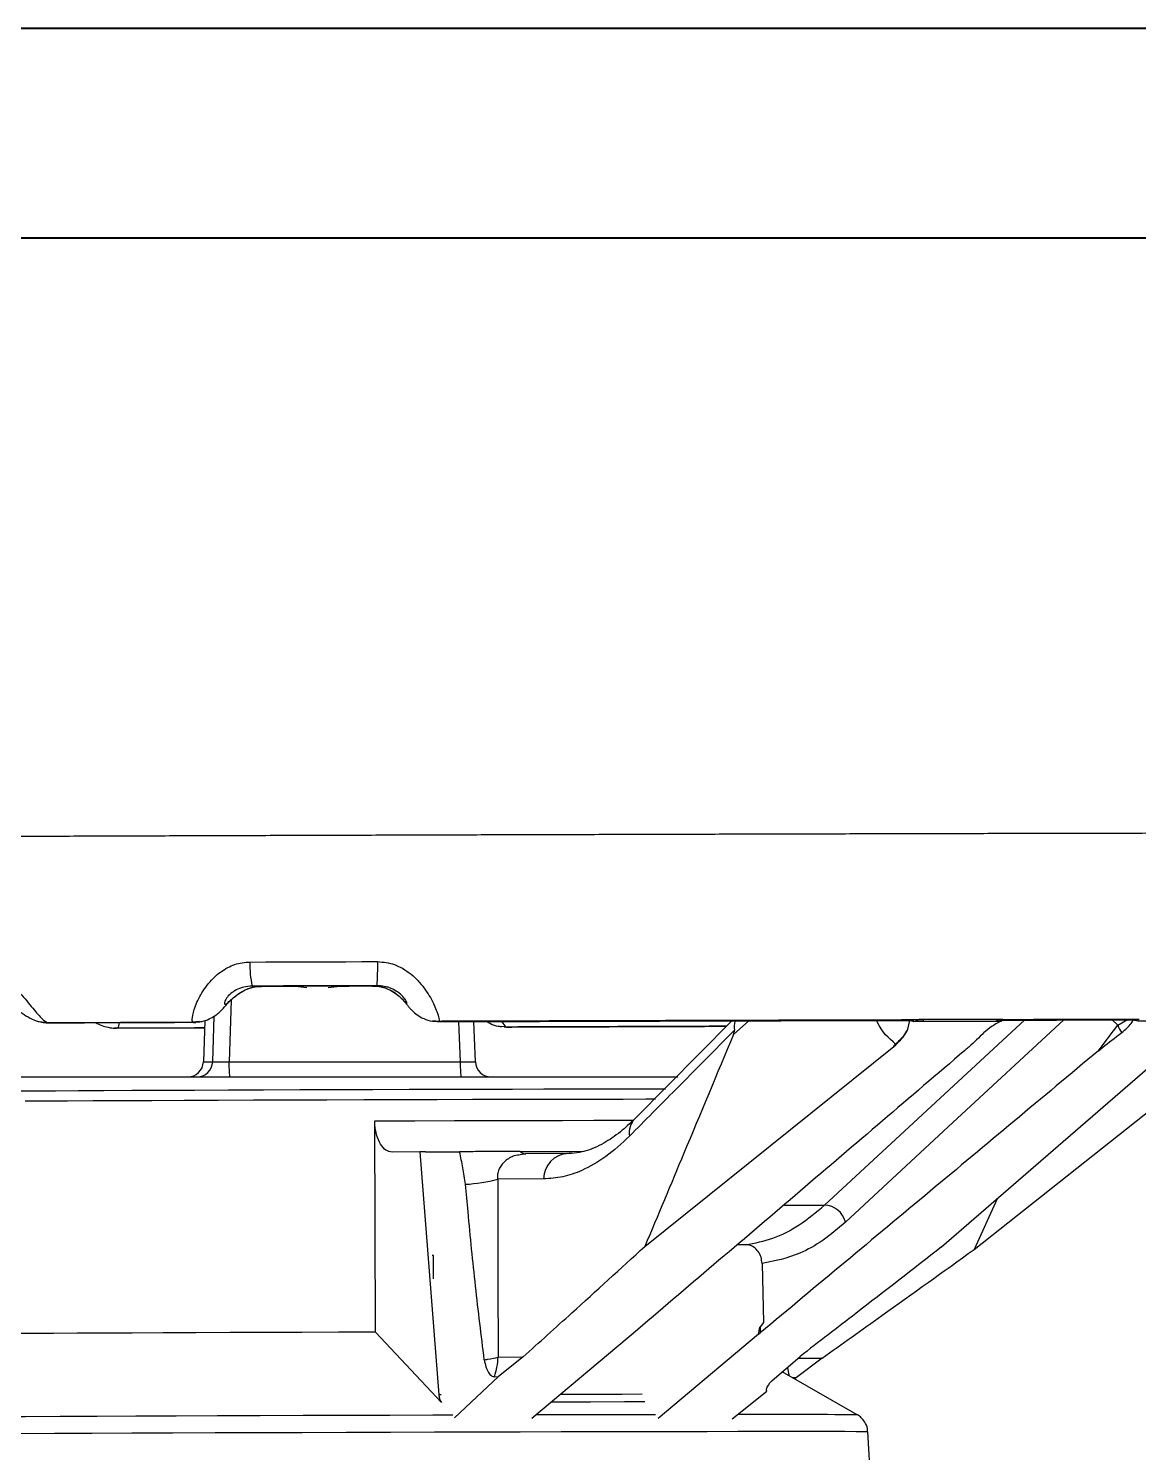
# Model space of a CAD drawing. Header units: millimetres. Extents: x 2320 to 4000, y 933 to 2121.
# Drawn here: x 3457.6 to 3563.6, y 1985.6 to 2121.5 of the extents above; entities that cross this region are included whole.
import ezdxf

# ---------------------------------------------------------------- set-up
doc = ezdxf.new("R2010")
doc.units = ezdxf.units.MM
doc.layers.add('粗实线', color=7, linetype='Continuous', lineweight=40)

msp = doc.modelspace()

# ---------------------------------------------------------------- linework, layer by layer
at = {"color": 7, "linetype": 'Continuous', "lineweight": 25}
for p, q in [((3478.986, 2030.076), (3479.865, 2030.06)), ((3483.095, 2030.067), (3484.186, 2029.941)), ((3486.24, 2029.948), (3487.33, 2030.081)), ((3490.476, 2030.094), (3490.903, 2030.114)), ((3476.964, 2028.738), (3476.767, 2022.856)), ((3459.493, 2026.584), (3458.88, 2026.635)), ((3473.309, 2026.634), (3459.493, 2026.584)), ((3459.535, 2026.573), (3459.664, 2026.563)), ((3473.372, 2026.609), (3459.664, 2026.563)), ((3473.94, 2026.687), (3473.309, 2026.634)), ((3473.372, 2026.609), (3473.322, 2026.622)), ((3473.372, 2026.609), (3473.586, 2026.617)), ((3474.463, 2026.802), (3474.32, 2022.854)), ((3474.465, 2026.802), (3474.321, 2022.856)), ((3475.209, 2022.856), (3475.355, 2027.217)), ((3496.815, 2026.713), (3496.206, 2026.758)), ((3496.811, 2026.701), (3496.79, 2026.684)), ((3498.848, 2022.856), (3498.709, 2026.689)), ((3500.287, 2022.854), (3500.148, 2026.694)), ((3524.75, 2026.763), (3515.502, 2017.423)), ((3526.378, 2026.768), (3524.913, 2025.456)), ((3533.607, 2009.177), (3552.721, 2026.871)), ((3541.549, 2025.97), (3541.748, 2026.807)), ((3541.804, 2026.809), (3541.767, 2026.808)), ((3541.767, 2026.808), (3541.801, 2026.797)), ((3541.801, 2026.799), (3541.803, 2026.81)), ((3541.801, 2026.798), (3542.13, 2026.713)), ((3542.13, 2026.713), (3542.105, 2026.833)), ((3550.21, 2026.903), (3542.989, 2026.886)), ((3542.989, 2026.886), (3543.042, 2026.744)), ((3543.042, 2026.744), (3549.983, 2026.766)), ((3549.983, 2026.766), (3550.21, 2026.903)), ((3550.674, 2026.854), (3550.482, 2026.735)), ((3561.59, 2026.335), (3561.022, 2026.89)), ((3561.59, 2026.335), (3562.512, 2026.885)), ((3563.495, 2026.767), (3563.507, 2026.884)), ((3563.495, 2026.767), (3571.074, 2026.783)), ((3465.727, 2026.089), (3465.901, 2026.074)), ((3465.844, 2026.061), (3466.041, 2026.057)), ((3466.036, 2026.056), (3465.844, 2026.061)), ((3466.006, 2026.083), (3466.014, 2026.083)), ((3466.036, 2026.056), (3474.437, 2026.08)), ((3502.698, 2026.242), (3503.308, 2026.196)), ((3503.251, 2026.17), (3503.025, 2026.176)), ((3503.025, 2026.176), (3503.247, 2026.17)), ((3541.543, 2025.958), (3541.547, 2025.969)), ((3516.456, 2005.226), (3540.207, 2024.318)), ((3540.207, 2024.318), (3540.383, 2024.544)), ((3540.207, 2024.319), (3540.407, 2024.479)), ((3544.784, 2005.18), (3566.789, 2024.257)), ((3547.878, 2004.936), (3571.784, 2023.865)), ((3474.321, 2022.856), (3475.209, 2022.856)), ((3476.767, 2022.856), (3498.848, 2022.856)), ((3454.304, 2021.409), (3519.589, 2021.409)), ((3490.74, 1997.053), (3490.676, 2017.217)), ((3494.989, 2014.245), (3492.332, 2014.228)), ((3495.512, 2014.246), (3494.989, 2014.245)), ((3494.989, 2014.245), (3496.793, 1991.074)), ((3495.512, 2014.246), (3498.772, 2014.27)), ((3509.1, 2014.094), (3505.08, 2014.065)), ((3505.092, 2014.065), (3504.556, 2013.973)), ((3506.787, 2011.671), (3502.417, 2011.64)), ((3550.072, 2009.764), (3547.878, 2004.936)), ((3526.099, 2005.392), (3525.273, 2005.391)), ((3496.283, 2004.37), (3496.147, 2004.369)), ((3496.29, 2002.135), (3496.283, 2004.37)), ((3527.641, 2003.595), (3527.78, 1997.984)), ((3527.78, 1997.984), (3527.459, 1997.55)), ((3497.054, 1990.349), (3490.74, 1997.053)), ((3505.681, 1988.843), (3515.769, 1997.302)), ((3515.769, 1997.302), (3515.783, 1997.302)), ((3527.317, 1996.866), (3517.712, 1988.798)), ((3527.317, 1996.866), (3527.463, 1996.979)), ((3502.449, 1994.664), (3504.836, 1994.681)), ((3504.836, 1994.681), (3502.483, 1992.805)), ((3528.572, 1992.42), (3531.278, 1994.737)), ((3533.368, 1994.571), (3530.939, 1992.711)), ((3531.082, 1994.57), (3533.368, 1994.571)), ((3502.483, 1992.805), (3498.294, 1988.867)), ((3502.105, 1992.798), (3502.483, 1992.805)), ((3536.735, 1989.158), (3529.563, 1993.269)), ((3530.542, 1992.708), (3530.939, 1992.711)), ((3530.939, 1992.711), (3530.756, 1992.585)), ((3497, 1991.074), (3496.793, 1991.074)), ((3524.787, 1988.767), (3528.087, 1991.424)), ((3538.01, 1982.627), (3537.737, 1987.534))]:
    msp.add_line(p, q, dxfattribs=at)
at = {"color": 7, "linetype": 'Continuous', "lineweight": 25, "flags": 128}
for points in [[(3478.769, 2032.375), (3480.29, 2032.38), (3481.812, 2032.385), (3483.335, 2032.39), (3484.859, 2032.394), (3486.382, 2032.399), (3487.906, 2032.404), (3489.43, 2032.409), (3490.954, 2032.414)], [(3490.903, 2030.114), (3489.412, 2030.11), (3487.922, 2030.105), (3486.432, 2030.1), (3484.941, 2030.096), (3483.452, 2030.091), (3481.962, 2030.086), (3480.474, 2030.081), (3478.986, 2030.076)], [(3487.33, 2030.081), (3486.8, 2030.079), (3486.271, 2030.077), (3485.741, 2030.076), (3485.212, 2030.074), (3484.683, 2030.072), (3484.153, 2030.071), (3483.624, 2030.069), (3483.095, 2030.067)], [(3556.433, 2026.842), (3545.861, 2017.048), (3535.605, 2007.552)], [(3559.739, 2023.899), (3560.775, 2025.263), (3561.59, 2026.335)], [(3456.759, 2020.071), (3458.322, 2020.081), (3460.198, 2020.093), (3462.367, 2020.105), (3464.807, 2020.117), (3467.492, 2020.13), (3470.392, 2020.143), (3473.478, 2020.155), (3476.716, 2020.168), (3480.072, 2020.18), (3483.512, 2020.192), (3486.997, 2020.204), (3490.492, 2020.215), (3493.959, 2020.225), (3497.361, 2020.234), (3500.663, 2020.242), (3503.829, 2020.249), (3506.826, 2020.256), (3509.622, 2020.26), (3512.188, 2020.264), (3514.495, 2020.266), (3516.521, 2020.267), (3518.243, 2020.267), (3518.437, 2020.267)], [(3517.479, 2019.271), (3516.564, 2019.271), (3514.396, 2019.269), (3511.957, 2019.266), (3509.27, 2019.262), (3506.364, 2019.257), (3503.268, 2019.25), (3500.014, 2019.243), (3496.636, 2019.234), (3493.167, 2019.224), (3489.645, 2019.214), (3486.104, 2019.203), (3482.581, 2019.191), (3479.113, 2019.179), (3475.735, 2019.166), (3472.481, 2019.153), (3469.385, 2019.14), (3466.479, 2019.128), (3463.792, 2019.115), (3461.353, 2019.102), (3459.185, 2019.09), (3457.312, 2019.079)], [(3490.676, 2017.217), (3494.515, 2017.228), (3498.272, 2017.238), (3501.901, 2017.247), (3505.358, 2017.255), (3508.6, 2017.261), (3511.588, 2017.266), (3514.285, 2017.269), (3515.354, 2017.27)], [(3504.543, 2014.292), (3507.062, 2014.299), (3509.535, 2014.305), (3510.664, 2014.307)], [(3502.417, 2011.64), (3502.435, 2002.133), (3502.449, 1994.664)], [(3529.774, 2009.169), (3530.387, 2009.171), (3531.47, 2009.173), (3532.543, 2009.175), (3533.607, 2009.177)], [(3490.74, 1997.053), (3487.226, 1997.042), (3483.72, 1997.03), (3480.256, 1997.018), (3476.87, 1997.006), (3473.596, 1996.993), (3470.467, 1996.98), (3467.515, 1996.968), (3464.77, 1996.955), (3462.259, 1996.942), (3460.007, 1996.93), (3458.039, 1996.918), (3456.372, 1996.907)], [(3527.459, 1997.55), (3527.461, 1997.231), (3527.463, 1996.979)], [(3516.205, 1991.118), (3514.261, 1991.115), (3511.036, 1991.109), (3508.433, 1991.103)], [(3516.445, 1990.393), (3514.508, 1990.39), (3511.283, 1990.383), (3507.903, 1990.376), (3507.576, 1990.375)], [(3487.969, 1989.096), (3483.834, 1989.083), (3479.728, 1989.069), (3475.681, 1989.055), (3471.724, 1989.04), (3467.883, 1989.025), (3464.187, 1989.01), (3460.662, 1988.995), (3457.334, 1988.98), (3454.227, 1988.965), (3451.363, 1988.95), (3448.762, 1988.936), (3446.444, 1988.922), (3444.426, 1988.909), (3442.721, 1988.896), (3441.342, 1988.885), (3440.299, 1988.874), (3439.599, 1988.864), (3439.248, 1988.855), (3439.204, 1988.851)], [(3498.139, 1989.126), (3496.211, 1989.121), (3492.105, 1989.109), (3487.969, 1989.096)], [(3517.483, 1989.17), (3515.277, 1989.167), (3511.752, 1989.16), (3508.056, 1989.151), (3506.083, 1989.147)], [(3487.974, 1987.471), (3483.754, 1987.457), (3479.564, 1987.443), (3475.435, 1987.428), (3471.396, 1987.413), (3467.477, 1987.398), (3463.705, 1987.383), (3460.109, 1987.367), (3456.713, 1987.352), (3453.542, 1987.336), (3450.619, 1987.321), (3447.965, 1987.307), (3445.6, 1987.293), (3443.54, 1987.28), (3441.8, 1987.267), (3440.393, 1987.255), (3439.329, 1987.244), (3438.615, 1987.234), (3438.257, 1987.225), (3438.212, 1987.221)], [(3537.737, 1987.534), (3537.692, 1987.538), (3537.334, 1987.545), (3536.62, 1987.55), (3535.556, 1987.554), (3534.149, 1987.557), (3532.409, 1987.559), (3530.349, 1987.56), (3527.983, 1987.559), (3525.33, 1987.557), (3522.407, 1987.553), (3519.236, 1987.548), (3515.84, 1987.542), (3512.243, 1987.535), (3508.472, 1987.527), (3504.552, 1987.518), (3500.513, 1987.507), (3496.384, 1987.496), (3492.195, 1987.484), (3487.974, 1987.471)]]:
    msp.add_lwpolyline(points, dxfattribs=at)
at = {"color": 7, "linetype": 'Continuous', "lineweight": 25}
for centre, radius, start, end in [((3486.688, 2031.963), 7.93, 177.02167, 193.76212), ((3463.273, 2031.883), 27.687, 356.33674, 1.09761), ((3563.555, 2027.021), 2.081, 199.23424, 221.42629), ((3542.102, 2025.136), 1.818, 199.01616, 201.19514), ((3472.823, 2022.908), 1.499, 270.02192, 358.02403), ((3473.71, 2022.908), 1.499, 270.02192, 358.02403), ((3485.739, 2022.503), 8.979, 177.74692, 187.00238), ((3507.82, 2022.503), 8.979, 177.74692, 187.00238), ((3501.785, 2022.908), 1.499, 181.97597, 269.97808), ((3516.915, 2016.084), 1.947, 136.56248, 189.56624), ((3505.119, 2014.908), 0.843, 226.86589, 268.18489), ((3509.23, 2011.653), 2.444, 92.80933, 179.5764), ((3498.417, 2027.272), 16.136, 273.24429, 284.35077), ((3533.534, 2007.046), 2.132, 13.71892, 88.03109), ((3495.194, 1995.036), 7.264, 342.05576, 357.06186), ((3537.849, 1994.962), 7.896, 189.04813, 195.2397), ((3672.766, 1580.39), 416.745, 101.22027, 111.15509), ((3529.352, 1141.592), 847.598, 89.500971, 90.271101)]:
    msp.add_arc(centre, radius, start, end, dxfattribs=at)
for centre, major_axis, ratio, start_param, end_param in [((3476.71, 2022.909), (1.503, 0.05), 0.0360849, 3.1792312, 4.7488095), ((3498.784, 2022.909), (1.503, -0.055), 0.033278, 4.7560801, 6.3256584)]:
    msp.add_ellipse(centre, major_axis=major_axis, ratio=ratio, start_param=start_param, end_param=end_param, dxfattribs=at)
for points, knots in [([(3618.153, 2044.709), (3617.522, 2044.71), (3615.96, 2044.711), (3613.143, 2044.712), (3609.752, 2044.713), (3606.083, 2044.712), (3602.156, 2044.709), (3597.977, 2044.706), (3593.556, 2044.702), (3588.902, 2044.696), (3584.026, 2044.69), (3578.938, 2044.682), (3573.649, 2044.673), (3568.172, 2044.663), (3562.518, 2044.652), (3556.7, 2044.64), (3550.73, 2044.627), (3544.622, 2044.613), (3538.389, 2044.598), (3532.046, 2044.582), (3525.606, 2044.566), (3519.083, 2044.548), (3512.492, 2044.53), (3505.847, 2044.511), (3499.163, 2044.491), (3492.455, 2044.471), (3485.738, 2044.449), (3479.027, 2044.428), (3472.336, 2044.406), (3465.68, 2044.383), (3459.074, 2044.36), (3452.532, 2044.336), (3446.07, 2044.313), (3439.701, 2044.289), (3433.439, 2044.264), (3427.299, 2044.24), (3421.293, 2044.215), (3415.435, 2044.191), (3409.739, 2044.166), (3404.216, 2044.141), (3398.879, 2044.117), (3393.74, 2044.093), (3388.809, 2044.069), (3384.099, 2044.045), (3379.618, 2044.021), (3375.378, 2043.998), (3371.387, 2043.975), (3367.655, 2043.953), (3364.188, 2043.931), (3360.996, 2043.91), (3358.084, 2043.89), (3355.459, 2043.87), (3353.125, 2043.85), (3351.088, 2043.832), (3349.351, 2043.814), (3347.913, 2043.797), (3346.776, 2043.781), (3345.903, 2043.763), (3345.47, 2043.752), (3345.047, 2043.73), (3344.711, 2043.703), (3344.291, 2043.652), (3343.773, 2043.564), (3343.059, 2043.392), (3342.174, 2043.089), (3341.168, 2042.605), (3340.12, 2041.915), (3339.098, 2041.003), (3338.173, 2039.862), (3337.422, 2038.526), (3336.902, 2037.045), (3336.641, 2035.434), (3336.683, 2033.787), (3337.024, 2032.204), (3337.597, 2030.799), (3338.345, 2029.585), (3339.217, 2028.565), (3340.162, 2027.738), (3341.133, 2027.099), (3342.074, 2026.636), (3342.921, 2026.33), (3343.626, 2026.147), (3344.154, 2026.049), (3344.45, 2026.008), (3344.547, 2025.998), (3344.566, 2025.996)], [0, 0, 0, 0, 0.0110684, 0.0273711, 0.0436679, 0.0599607, 0.0762506, 0.0925385, 0.1088249, 0.12511, 0.1413943, 0.1576779, 0.1739609, 0.1902435, 0.2065257, 0.2228075, 0.2390892, 0.2553706, 0.2716519, 0.287933, 0.304214, 0.320495, 0.3367758, 0.3530566, 0.3693373, 0.3856181, 0.4018988, 0.4181795, 0.4344602, 0.4507409, 0.4670217, 0.4833025, 0.4995834, 0.5158643, 0.5321454, 0.5484266, 0.5647079, 0.5809894, 0.5972711, 0.613553, 0.6298353, 0.6461179, 0.662401, 0.6786847, 0.694969, 0.7112543, 0.7275406, 0.7438285, 0.7601184, 0.7764109, 0.7927073, 0.8090091, 0.8253193, 0.8416426, 0.8579882, 0.874375, 0.8908477, 0.9075372, 0.9250134, 0.9304388, 0.9336287, 0.9354293, 0.9371416, 0.9389823, 0.9413668, 0.9441481, 0.9471667, 0.9505105, 0.9540906, 0.9578127, 0.9616135, 0.9654544, 0.9696284, 0.9735231, 0.9771757, 0.9806185, 0.9838633, 0.9869091, 0.9897422, 0.9923293, 0.9945963, 0.9964557, 0.998026, 0.9996193, 1, 1, 1, 1]), ([(3451.781, 2032.282), (3452.317, 2032.227), (3453.049, 2032.152), (3454.378, 2031.572), (3455.253, 2030.944), (3456.377, 2029.913), (3457.404, 2028.747), (3458.448, 2027.429), (3459.108, 2026.751), (3459.402, 2026.623), (3459.493, 2026.584)], [0, 0, 0, 0, 0.1248875, 0.1708193, 0.3322837, 0.3676705, 0.5383622, 0.7277038, 0.9154005, 1, 1, 1, 1]), ([(3473.309, 2026.634), (3473.29, 2026.673), (3473.226, 2026.803), (3473.302, 2027.48), (3473.767, 2028.804), (3474.664, 2030.259), (3475.716, 2031.284), (3476.807, 2031.964), (3477.776, 2032.321), (3478.517, 2032.361), (3478.769, 2032.375)], [0, 0, 0, 0, 0.0824049, 0.2704144, 0.4600715, 0.6310477, 0.7634363, 0.8286829, 0.9417441, 1, 1, 1, 1]), ([(3490.954, 2032.414), (3491.5, 2032.358), (3492.247, 2032.283), (3493.545, 2031.702), (3494.356, 2031.074), (3495.318, 2030.042), (3496.1, 2028.875), (3496.659, 2027.555), (3496.826, 2026.885), (3496.818, 2026.752), (3496.815, 2026.713)], [0, 0, 0, 0, 0.1256744, 0.1718955, 0.3343775, 0.3699869, 0.5417546, 0.7322897, 0.9211696, 1, 1, 1, 1]), ([(3452.637, 2029.978), (3452.876, 2029.964), (3453.357, 2029.935), (3454.123, 2029.662), (3454.893, 2029.236), (3455.629, 2028.671), (3456.304, 2028.074), (3456.958, 2027.512), (3457.717, 2027.028), (3458.396, 2026.721), (3458.827, 2026.663), (3458.966, 2026.645)], [0, 0, 0, 0, 0.0919755, 0.1847131, 0.2784811, 0.4017715, 0.5535406, 0.7090815, 0.8388009, 0.9480409, 1, 1, 1, 1]), ([(3473.781, 2026.657), (3473.918, 2026.67), (3474.298, 2026.704), (3474.86, 2026.92), (3475.415, 2027.231), (3475.828, 2027.562), (3476.131, 2027.856), (3476.448, 2028.199), (3476.793, 2028.581), (3477.268, 2029.062), (3477.726, 2029.365), (3477.93, 2029.5)], [0, 0, 0, 0, 0.0606613, 0.1677702, 0.265761, 0.3519955, 0.4356854, 0.5432228, 0.7251305, 0.8771899, 1, 1, 1, 1]), ([(3478.986, 2030.076), (3478.709, 2030.058), (3478.353, 2030.033), (3477.787, 2029.87), (3477.396, 2029.693), (3476.918, 2029.373), (3476.534, 2028.973), (3476.335, 2028.586), (3476.311, 2028.353), (3476.421, 2028.313), (3476.644, 2028.477), (3476.993, 2028.81), (3477.493, 2029.242), (3478.178, 2029.677), (3478.999, 2029.998), (3479.586, 2030.04), (3479.865, 2030.06)], [0, 0, 0, 0, 0.0591802, 0.0764017, 0.1316885, 0.159313, 0.2338179, 0.3263018, 0.4272068, 0.5354045, 0.6422156, 0.7354423, 0.8101932, 0.8743378, 0.9403148, 1, 1, 1, 1]), ([(3477.93, 2029.5), (3477.949, 2029.513), (3478.145, 2029.653), (3478.68, 2029.873), (3479.33, 2030.057), (3479.734, 2030.038), (3479.866, 2030.032)], [0, 0, 0, 0, 0.0403713, 0.4159525, 0.8081357, 1, 1, 1, 1]), ([(3479.865, 2030.06), (3479.868, 2030.06), (3480.479, 2030.061), (3481.482, 2030.063), (3482.683, 2030.066), (3483.095, 2030.067)], [0, 0, 0, 0, 0.00302903, 0.65829657, 1, 1, 1, 1]), ([(3487.33, 2030.081), (3487.736, 2030.082), (3488.921, 2030.087), (3489.887, 2030.091), (3490.474, 2030.094), (3490.476, 2030.094)], [0, 0, 0, 0, 0.3417034, 0.996971, 1, 1, 1, 1]), ([(3490.473, 2030.085), (3490.77, 2030.069), (3491.345, 2030.037), (3492.129, 2029.728), (3492.798, 2029.306), (3493.303, 2028.833), (3493.599, 2028.483), (3493.822, 2028.204), (3494, 2027.986), (3494.291, 2027.673), (3494.736, 2027.297), (3495.379, 2026.948), (3495.949, 2026.736), (3496.303, 2026.728), (3496.365, 2026.727)], [0, 0, 0, 0, 0.096179, 0.1865215, 0.2770214, 0.3939236, 0.5306153, 0.620244, 0.6871192, 0.7365066, 0.8056633, 0.88438, 0.979799, 1, 1, 1, 1]), ([(3490.476, 2030.094), (3490.755, 2030.076), (3491.337, 2030.039), (3491.876, 2029.828), (3492.363, 2029.587), (3492.816, 2029.29), (3493.278, 2028.862), (3493.574, 2028.531), (3493.735, 2028.369), (3493.777, 2028.409), (3493.689, 2028.642), (3493.432, 2029.027), (3492.95, 2029.489), (3492.39, 2029.799), (3491.935, 2029.977), (3491.693, 2030.01), (3491.562, 2030.028)], [0, 0, 0, 0, 0.0627114, 0.1311636, 0.1320482, 0.1994452, 0.2779862, 0.3759398, 0.4881667, 0.6018504, 0.7078716, 0.8050447, 0.8833272, 0.94487, 0.9704006, 1, 1, 1, 1]), ([(3491.562, 2030.028), (3491.412, 2030.063), (3491.196, 2030.113), (3490.971, 2030.114), (3490.903, 2030.114)], [0, 0, 0, 0, 0.6983222, 1, 1, 1, 1]), ([(3458.88, 2026.635), (3459.08, 2026.606), (3459.3, 2026.573), (3459.516, 2026.573), (3459.535, 2026.573)], [0, 0, 0, 0, 0.9110663, 1, 1, 1, 1]), ([(3458.966, 2026.645), (3459.124, 2026.605), (3459.36, 2026.546), (3459.609, 2026.576), (3459.69, 2026.586)], [0, 0, 0, 0, 0.673998, 1, 1, 1, 1]), ([(3459.535, 2026.573), (3464.103, 2026.589), (3468.684, 2026.606), (3473.31, 2026.622), (3473.322, 2026.622)], [0, 0, 0, 0, 0.99729135, 1, 1, 1, 1]), ([(3464.043, 2026.6), (3464.232, 2026.493), (3464.582, 2026.295), (3465.017, 2026.2), (3465.217, 2026.156)], [0, 0, 0, 0, 0.5403398, 1, 1, 1, 1]), ([(3466.285, 2026.585), (3466.254, 2026.373), (3466.214, 2026.099), (3466.073, 2026.065), (3466.041, 2026.057)], [0, 0, 0, 0, 0.7733206, 1, 1, 1, 1]), ([(3473.322, 2026.622), (3473.514, 2026.632), (3473.728, 2026.643), (3473.92, 2026.683), (3473.94, 2026.687)], [0, 0, 0, 0, 0.894934, 1, 1, 1, 1]), ([(3496.206, 2026.758), (3496.394, 2026.73), (3496.593, 2026.701), (3496.801, 2026.701), (3496.811, 2026.701)], [0, 0, 0, 0, 0.9502399, 1, 1, 1, 1]), ([(3541.767, 2026.808), (3538.804, 2026.8), (3532.997, 2026.786), (3524.1, 2026.762), (3515.148, 2026.738), (3506.035, 2026.711), (3499.872, 2026.693), (3496.79, 2026.684)], [0, 0, 0, 0, 0.2053502, 0.4023547, 0.5993593, 0.7996797, 1, 1, 1, 1]), ([(3496.811, 2026.701), (3496.894, 2026.701), (3500.923, 2026.714), (3508.912, 2026.739), (3520.405, 2026.773), (3531.535, 2026.805), (3538.575, 2026.823), (3542.105, 2026.833)], [0, 0, 0, 0, 0.0053247, 0.2598328, 0.5161069, 0.7573028, 1, 1, 1, 1]), ([(3542.232, 2026.845), (3538.789, 2026.836), (3531.902, 2026.817), (3521.142, 2026.787), (3510.118, 2026.754), (3501.938, 2026.729), (3497.495, 2026.715), (3496.815, 2026.713)], [0, 0, 0, 0, 0.236148, 0.472296, 0.7142868, 0.9562775, 1, 1, 1, 1]), ([(3498.329, 2026.688), (3501.917, 2026.699), (3508.466, 2026.718), (3517.871, 2026.745), (3526.255, 2026.768), (3534.239, 2026.789), (3539.242, 2026.801), (3541.748, 2026.807)], [0, 0, 0, 0, 0.2415239, 0.4407603, 0.6407778, 0.8201044, 1, 1, 1, 1]), ([(3501.333, 2026.727), (3501.455, 2026.652), (3501.791, 2026.447), (3502.31, 2026.255), (3502.699, 2026.229), (3502.821, 2026.221)], [0, 0, 0, 0, 0.28219383, 0.77503555, 1, 1, 1, 1]), ([(3502.776, 2026.702), (3502.923, 2026.489), (3503.122, 2026.201), (3503.221, 2026.176), (3503.247, 2026.17)], [0, 0, 0, 0, 0.7375744, 1, 1, 1, 1]), ([(3525.085, 2026.798), (3525.073, 2026.768), (3524.964, 2026.494), (3524.988, 2026.166), (3525.01, 2025.874)], [0, 0, 0, 0, 0.1099377, 1, 1, 1, 1]), ([(3540.383, 2024.544), (3539.737, 2025.102), (3539.054, 2025.692), (3538.581, 2026.776), (3538.555, 2026.835)], [0, 0, 0, 0, 0.9458942, 1, 1, 1, 1]), ([(3542.105, 2026.833), (3542.045, 2026.827), (3541.934, 2026.817), (3541.844, 2026.812), (3541.803, 2026.809)], [0, 0, 0, 0, 0.5425734, 1, 1, 1, 1]), ([(3542.13, 2026.713), (3542.439, 2026.714), (3545.259, 2026.722), (3548.022, 2026.729), (3550.482, 2026.735)], [0, 0, 0, 0, 0.1096151, 1, 1, 1, 1]), ([(3542.989, 2026.886), (3542.903, 2026.885), (3542.731, 2026.883), (3542.466, 2026.866), (3542.307, 2026.852), (3542.236, 2026.845), (3542.232, 2026.845)], [0, 0, 0, 0, 0.3372236, 0.6766903, 0.9820291, 1, 1, 1, 1]), ([(3542.232, 2026.845), (3542.341, 2026.82), (3542.615, 2026.758), (3542.881, 2026.749), (3543.042, 2026.744)], [0, 0, 0, 0, 0.3954754, 1, 1, 1, 1]), ([(3550.599, 2026.828), (3550.25, 2026.636), (3549.544, 2026.246), (3549.063, 2025.838), (3548.82, 2025.632)], [0, 0, 0, 0, 0.4943982, 1, 1, 1, 1]), ([(3549.983, 2026.766), (3550.123, 2026.771), (3550.369, 2026.78), (3550.573, 2026.84), (3550.66, 2026.866)], [0, 0, 0, 0, 0.5695891, 1, 1, 1, 1]), ([(3550.66, 2026.866), (3550.645, 2026.871), (3550.609, 2026.884), (3550.468, 2026.899), (3550.313, 2026.903), (3550.226, 2026.903), (3550.21, 2026.903)], [0, 0, 0, 0, 0.26877191, 0.61978527, 0.93394694, 1, 1, 1, 1]), ([(3550.482, 2026.735), (3550.515, 2026.75), (3550.554, 2026.768), (3550.572, 2026.79), (3550.575, 2026.793)], [0, 0, 0, 0, 0.8717125, 1, 1, 1, 1]), ([(3550.599, 2026.828), (3552.721, 2026.833), (3556.969, 2026.843), (3561.048, 2026.852), (3563.09, 2026.856)], [0, 0, 0, 0, 0.499379, 1, 1, 1, 1]), ([(3563.107, 2026.857), (3561.069, 2026.852), (3556.987, 2026.844), (3552.735, 2026.834), (3550.607, 2026.829)], [0, 0, 0, 0, 0.4993771, 1, 1, 1, 1]), ([(3550.607, 2026.829), (3550.613, 2026.83), (3550.655, 2026.834), (3550.665, 2026.845), (3550.674, 2026.854)], [0, 0, 0, 0, 0.1361429, 1, 1, 1, 1]), ([(3563.642, 2026.896), (3561.527, 2026.891), (3557.291, 2026.882), (3552.872, 2026.871), (3550.66, 2026.866)], [0, 0, 0, 0, 0.4993344, 1, 1, 1, 1]), ([(3550.674, 2026.854), (3552.855, 2026.86), (3557.221, 2026.87), (3561.41, 2026.88), (3563.507, 2026.884)], [0, 0, 0, 0, 0.4993488, 1, 1, 1, 1]), ([(3561.995, 2025.644), (3562.325, 2025.937), (3562.79, 2026.349), (3563.023, 2026.742), (3563.09, 2026.856)], [0, 0, 0, 0, 0.7104184, 1, 1, 1, 1]), ([(3563.507, 2026.884), (3563.418, 2026.877), (3563.275, 2026.865), (3563.154, 2026.859), (3563.107, 2026.857)], [0, 0, 0, 0, 0.6152189, 1, 1, 1, 1]), ([(3563.107, 2026.857), (3563.234, 2026.824), (3563.361, 2026.792), (3563.494, 2026.767), (3563.495, 2026.767)], [0, 0, 0, 0, 0.9958126, 1, 1, 1, 1]), ([(3465.217, 2026.156), (3465.295, 2026.133), (3465.544, 2026.057), (3465.818, 2026.073), (3466.006, 2026.083)], [0, 0, 0, 0, 0.3137484, 1, 1, 1, 1]), ([(3474.437, 2026.081), (3473.135, 2026.077), (3470.324, 2026.069), (3467.537, 2026.061), (3466.041, 2026.057)], [0, 0, 0, 0, 0.4631032, 1, 1, 1, 1]), ([(3524.235, 2026.243), (3524.047, 2026.242), (3521.006, 2026.231), (3514.966, 2026.21), (3508.137, 2026.186), (3504.211, 2026.173), (3503.247, 2026.17)], [0, 0, 0, 0, 0.0275416, 0.4448303, 0.8637551, 1, 1, 1, 1]), ([(3503.251, 2026.17), (3504.579, 2026.174), (3509.367, 2026.19), (3516.408, 2026.215), (3522.008, 2026.235), (3524.235, 2026.243)], [0, 0, 0, 0, 0.1877882, 0.677014, 1, 1, 1, 1]), ([(3525.01, 2025.874), (3523.141, 2023.985), (3519.804, 2020.612), (3516.465, 2017.243), (3514.996, 2015.76)], [0, 0, 0, 0, 0.56, 1, 1, 1, 1]), ([(3524.913, 2025.456), (3523.336, 2021.676), (3520.52, 2014.927), (3517.698, 2008.19), (3516.456, 2005.226)], [0, 0, 0, 0, 0.55999806, 1, 1, 1, 1]), ([(3524.913, 2025.456), (3524.944, 2025.532), (3524.985, 2025.634), (3525.01, 2025.776), (3525.013, 2025.837), (3525.011, 2025.862), (3525.01, 2025.874)], [0, 0, 0, 0, 0.6196275, 0.8294119, 0.9175065, 1, 1, 1, 1]), ([(3540.383, 2024.544), (3540.709, 2024.846), (3541.23, 2025.33), (3541.457, 2025.787), (3541.542, 2025.958)], [0, 0, 0, 0, 0.6248692, 1, 1, 1, 1]), ([(3540.407, 2024.479), (3540.804, 2024.872), (3541.308, 2025.371), (3541.502, 2025.856), (3541.543, 2025.958)], [0, 0, 0, 0, 0.7895341, 1, 1, 1, 1]), ([(3548.82, 2025.632), (3548.354, 2025.172), (3547.778, 2024.604), (3547.119, 2024.036), (3546.994, 2023.929)], [0, 0, 0, 0, 0.8106117, 1, 1, 1, 1]), ([(3559.739, 2023.899), (3560.296, 2024.352), (3561.012, 2024.934), (3561.817, 2025.516), (3561.995, 2025.644)], [0, 0, 0, 0, 0.7792531, 1, 1, 1, 1]), ([(3546.994, 2023.929), (3541.757, 2019.455), (3531.355, 2010.57), (3520.949, 2001.704), (3515.783, 1997.302)], [0, 0, 0, 0, 0.50351983, 1, 1, 1, 1]), ([(3559.739, 2023.899), (3554.385, 2019.43), (3543.627, 2010.449), (3532.868, 2001.483), (3527.463, 1996.979)], [0, 0, 0, 0, 0.4976728, 1, 1, 1, 1]), ([(3492.332, 2014.228), (3492.134, 2014.265), (3491.736, 2014.339), (3491.212, 2014.936), (3490.839, 2015.799), (3490.691, 2016.623), (3490.679, 2017.092), (3490.676, 2017.217)], [0, 0, 0, 0, 0.2409734, 0.4822257, 0.713676, 0.9238009, 1, 1, 1, 1]), ([(3515.502, 2017.423), (3515.044, 2016.988), (3514.062, 2016.054), (3512.469, 2014.99), (3510.655, 2014.181), (3509.373, 2014.097), (3508.695, 2014.052)], [0, 0, 0, 0, 0.2045856, 0.4385601, 0.7029249, 1, 1, 1, 1]), ([(3514.996, 2015.76), (3514.247, 2015.069), (3512.754, 2013.69), (3510.608, 2012.492), (3508.614, 2011.8), (3507.397, 2011.714), (3506.787, 2011.671)], [0, 0, 0, 0, 0.2800318, 0.5584059, 0.7786039, 1, 1, 1, 1]), ([(3504.543, 2014.292), (3504.447, 2014.292), (3504.207, 2014.291), (3503.338, 2014.288), (3502.173, 2014.283), (3500.518, 2014.276), (3499.354, 2014.272), (3498.772, 2014.27)], [0, 0, 0, 0, 0.0455975, 0.1148628, 0.420114, 0.7104691, 1, 1, 1, 1]), ([(3499.33, 2011.162), (3499.257, 2011.693), (3499.109, 2012.767), (3498.886, 2013.765), (3498.772, 2014.27)], [0, 0, 0, 0, 0.4945129, 1, 1, 1, 1]), ([(3504.556, 2013.973), (3504.377, 2013.951), (3503.849, 2013.886), (3503.229, 2013.505), (3502.754, 2013.014), (3502.506, 2012.585), (3502.378, 2012.109), (3502.404, 2011.799), (3502.417, 2011.64)], [0, 0, 0, 0, 0.1495403, 0.4427127, 0.5826149, 0.7184223, 0.854937, 1, 1, 1, 1]), ([(3501.132, 1994.41), (3500.845, 1996.746), (3500.268, 2001.423), (3499.717, 2007.039), (3499.412, 2010.291), (3499.33, 2011.162)], [0, 0, 0, 0, 0.4220704, 0.8450691, 1, 1, 1, 1]), ([(3526.099, 2005.392), (3526.958, 2005.561), (3528.681, 2005.901), (3531.209, 2007.168), (3532.805, 2008.505), (3533.607, 2009.177)], [0, 0, 0, 0, 0.3306447, 0.6633516, 1, 1, 1, 1]), ([(3535.605, 2007.552), (3534.897, 2006.95), (3533.487, 2005.75), (3530.835, 2004.249), (3528.854, 2003.844), (3527.641, 2003.595)], [0, 0, 0, 0, 0.2812724, 0.560054, 1, 1, 1, 1]), ([(3504.836, 1994.681), (3506.385, 1996.08), (3510.263, 1999.582), (3514.132, 2003.108), (3516.456, 2005.226)], [0, 0, 0, 0, 0.3994634, 1, 1, 1, 1]), ([(3527.641, 2003.595), (3527.619, 2003.8), (3527.576, 2004.216), (3527.298, 2004.762), (3526.895, 2005.168), (3526.471, 2005.367), (3526.198, 2005.386), (3526.099, 2005.392)], [0, 0, 0, 0, 0.2159219, 0.4379508, 0.6566375, 0.8757519, 1, 1, 1, 1]), ([(3544.784, 2005.18), (3542.057, 2003.065), (3537.555, 1999.575), (3533.052, 1996.105), (3531.278, 1994.737)], [0, 0, 0, 0, 0.6058604, 1, 1, 1, 1]), ([(3533.368, 1994.571), (3535.275, 1995.929), (3540.112, 1999.373), (3544.948, 2002.838), (3547.878, 2004.936)], [0, 0, 0, 0, 0.3942257, 1, 1, 1, 1]), ([(3527.317, 1996.866), (3527.329, 1996.957), (3527.351, 1997.126), (3527.388, 1997.332), (3527.421, 1997.477), (3527.448, 1997.53), (3527.459, 1997.55)], [0, 0, 0, 0, 0.3721602, 0.6945693, 0.8797905, 1, 1, 1, 1]), ([(3501.132, 1994.41), (3501.24, 1994.426), (3501.766, 1994.502), (3502.186, 1994.59), (3502.449, 1994.664), (3502.449, 1994.664)], [0, 0, 0, 0, 0.205396, 0.9999773, 1, 1, 1, 1]), ([(3501.132, 1994.41), (3501.177, 1994.171), (3501.265, 1993.694), (3501.517, 1993.167), (3501.806, 1992.848), (3502.011, 1992.814), (3502.105, 1992.798)], [0, 0, 0, 0, 0.2579529, 0.5155625, 0.7761847, 1, 1, 1, 1]), ([(3528.087, 1991.424), (3528.078, 1991.483), (3528.034, 1991.763), (3528.335, 1992.131), (3528.572, 1992.42)], [0, 0, 0, 0, 0.2129343, 1, 1, 1, 1]), ([(3496.793, 1991.074), (3496.807, 1990.967), (3496.835, 1990.755), (3496.933, 1990.505), (3497.016, 1990.397), (3497.054, 1990.349)], [0, 0, 0, 0, 0.3546362, 0.7090629, 1, 1, 1, 1]), ([(3537.715, 1987.532), (3537.719, 1987.584), (3537.741, 1987.865), (3537.555, 1988.319), (3537.234, 1988.783), (3536.918, 1989.061), (3536.717, 1989.161), (3536.652, 1989.193)], [0, 0, 0, 0, 0.0744364, 0.4048548, 0.6699545, 0.8936457, 1, 1, 1, 1])]:
    msp.add_open_spline(points, degree=3, knots=knots, dxfattribs=at)
at = {"layer": '粗实线'}
for p, q in [((3999.709, 2121.466), (2319.709, 2121.466)), ((3979.709, 2101.466), (2419.709, 2101.466))]:
    msp.add_line(p, q, dxfattribs=at)

doc.saveas('drawing.dxf')
